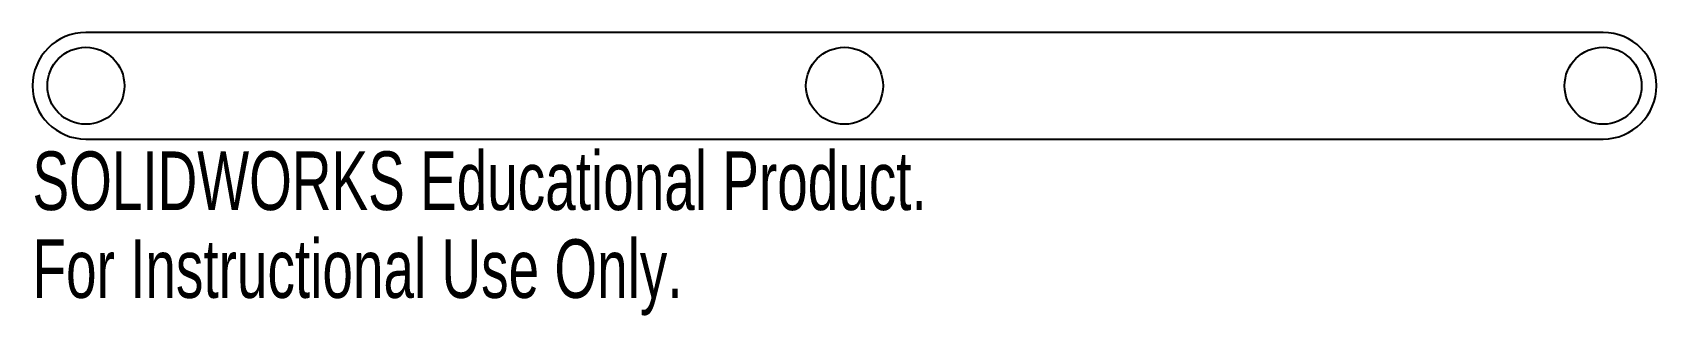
# Model space of a CAD drawing. Header units: inches. Extents: x -2.63 to 2.64, y -0.75 to 0.17.
import ezdxf

# ---------------------------------------------------------------- set-up
doc = ezdxf.new("R2010")
doc.units = ezdxf.units.IN
doc.header["$MEASUREMENT"] = 0
doc.styles.add('SLDTEXTSTYLE0', font='TXT', dxfattribs={"width": 0.7})

msp = doc.modelspace()

# ---------------------------------------------------------------- linework, layer by layer
at = {"color": 7, "linetype": 'Continuous', "lineweight": 25}
for p, q in [((2.4686, 0.1732), (-2.4527, 0.1732)), ((-2.4527, -0.1732), (2.4686, -0.1732))]:
    msp.add_line(p, q, dxfattribs=at)
for centre in [(-2.4527, 0), (0.008, 0), (2.4686, 0)]:
    msp.add_circle(centre, 0.125, dxfattribs=at)
for centre, start, end in [((-2.4527, 0), 90, 270), ((2.4686, 0), 270, 90)]:
    msp.add_arc(centre, 0.1732, start, end, dxfattribs=at)

# ---------------------------------------------------------------- texts
at = {"color": 7, "linetype": 'Continuous', "char_height": 0.1903, "attachment_point": 1, "style": 'SLDTEXTSTYLE0'}
for s, insert in [('SOLIDWORKS Educational Product.', (-2.6259, -0.2134)), ('For Instructional Use Only.', (-2.6259, -0.4988))]:
    msp.add_mtext(s, dxfattribs=dict(at, insert=insert))

doc.saveas('drawing.dxf')
